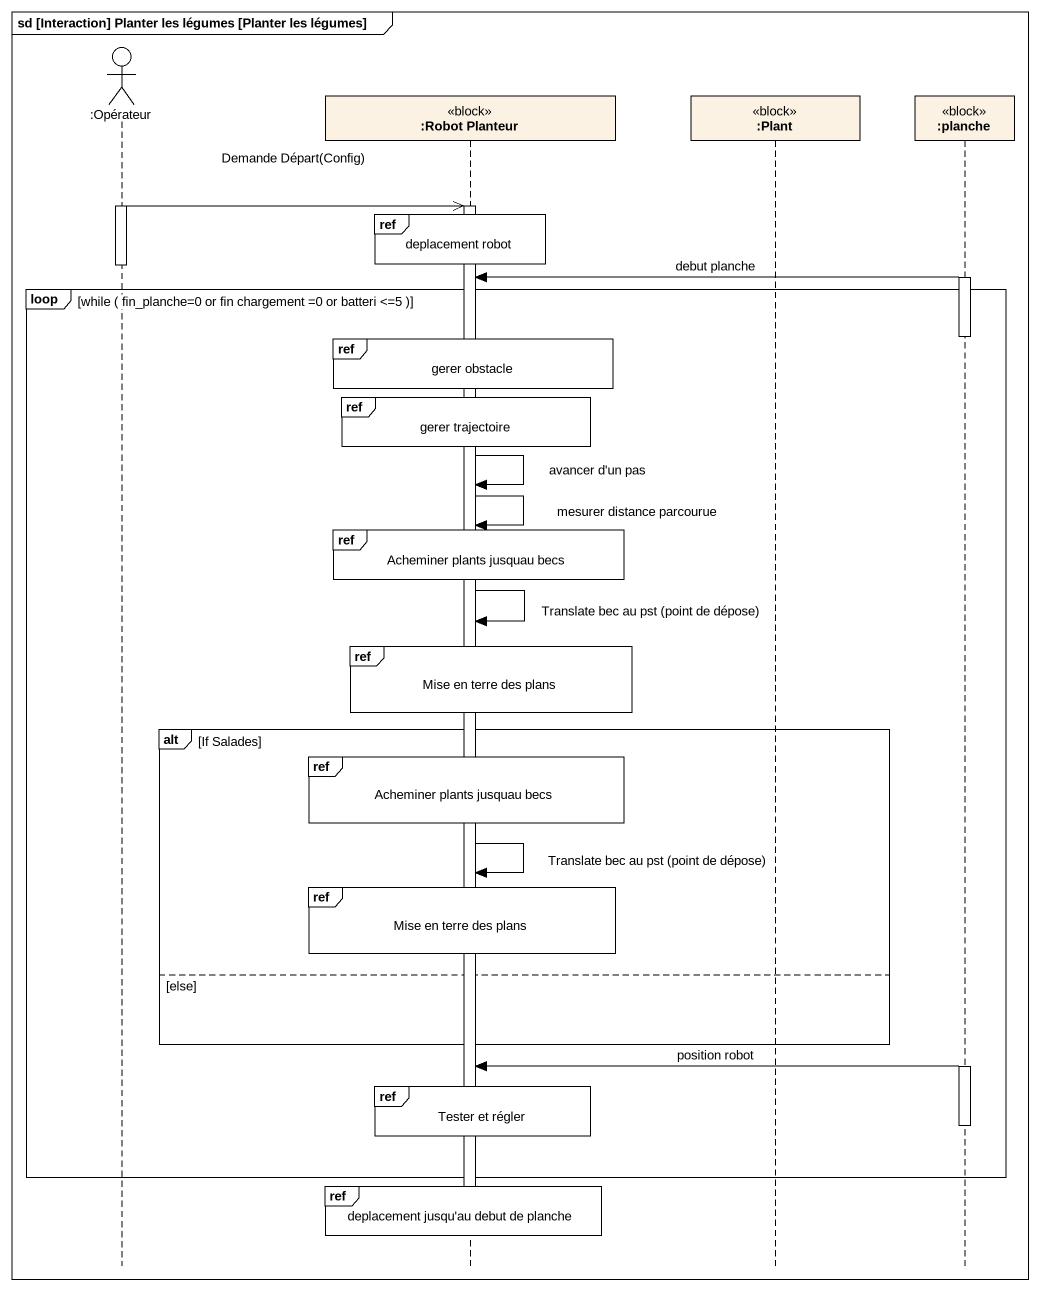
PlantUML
@startuml
mainframe sd [Interaction] Planter les légumes [Planter les légumes]
hide footbox
actor ":Opérateur" as Opérateur
participant ":Robot Planteur" as Robot_Planteur <<block>>
participant ":Plant" as Plant <<block>>
participant ":planche" as planche <<block>>

activate Opérateur
Opérateur ->> Robot_Planteur : Demande Départ(Config)
activate Robot_Planteur
ref over Robot_Planteur : deplacement robot
deactivate Opérateur
activate planche
planche -> Robot_Planteur : debut planche
loop while ( fin_planche=0 or fin chargement =0 or batteri <=5 )
  deactivate planche
  ref over Robot_Planteur : gerer obstacle
  ref over Robot_Planteur : gerer trajectoire
  Robot_Planteur -> Robot_Planteur : avancer d'un pas
  Robot_Planteur -> Robot_Planteur : mesurer distance parcourue
  ref over Robot_Planteur : Acheminer plants jusquau becs
  Robot_Planteur -> Robot_Planteur : Translate bec au pst (point de dépose)
  ref over Robot_Planteur : Mise en terre des plans
  alt If Salades
    ref over Robot_Planteur : Acheminer plants jusquau becs
    Robot_Planteur -> Robot_Planteur : Translate bec au pst (point de dépose)
    ref over Robot_Planteur : Mise en terre des plans
  else else
  end
  activate planche
  planche -> Robot_Planteur : position robot
  ref over Robot_Planteur : Tester et régler
  deactivate planche
end
ref over Robot_Planteur : deplacement jusqu'au debut de planche
deactivate Robot_Planteur
@enduml
